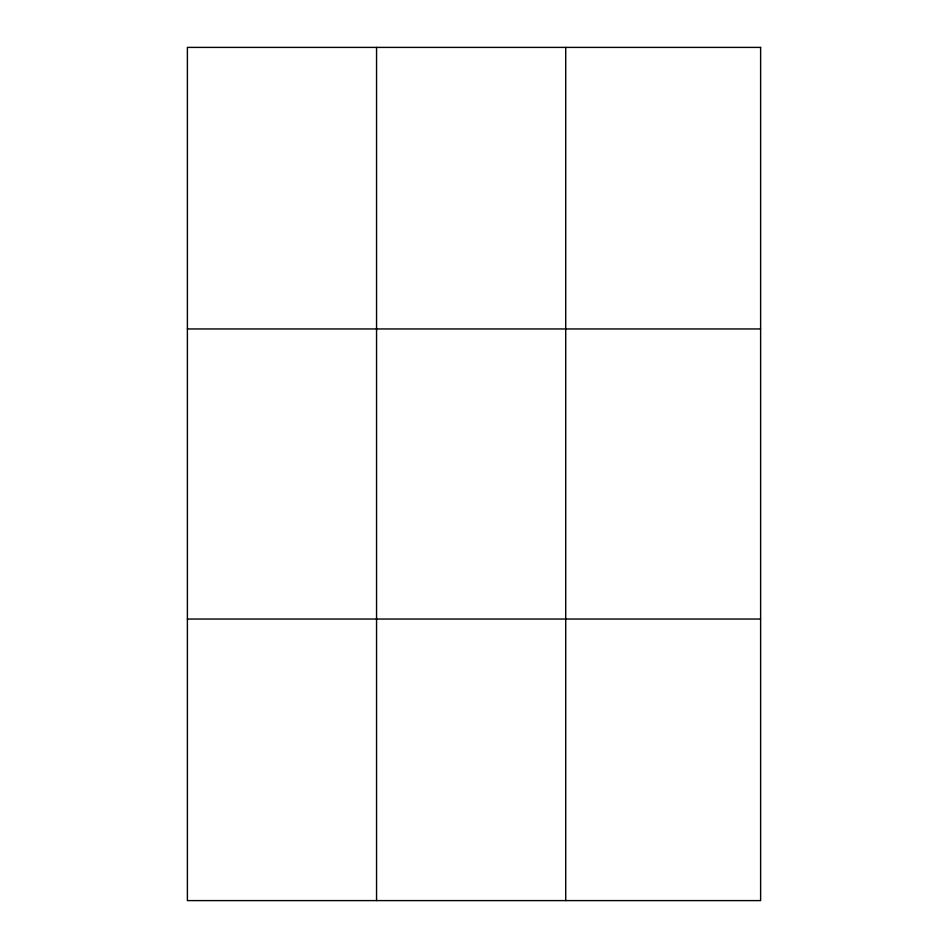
<?xml version="1.0" encoding="UTF-8"?>
<svg xmlns="http://www.w3.org/2000/svg" width="948" height="948" viewBox="0 0 948 948"><rect width="100%" height="100%" fill="white"/><g stroke="black" fill="none" stroke-linecap="round" stroke-linejoin="round"><path stroke-width="1.42" d="M565.719 47.4L565.719 900.6M187.384 328.956L760.616 328.956M187.384 619.044L760.616 619.044M376.557 47.4L376.557 900.6M760.616 47.4L760.616 900.6L187.384 900.6L187.384 47.4L760.616 47.4"/></g></svg>
